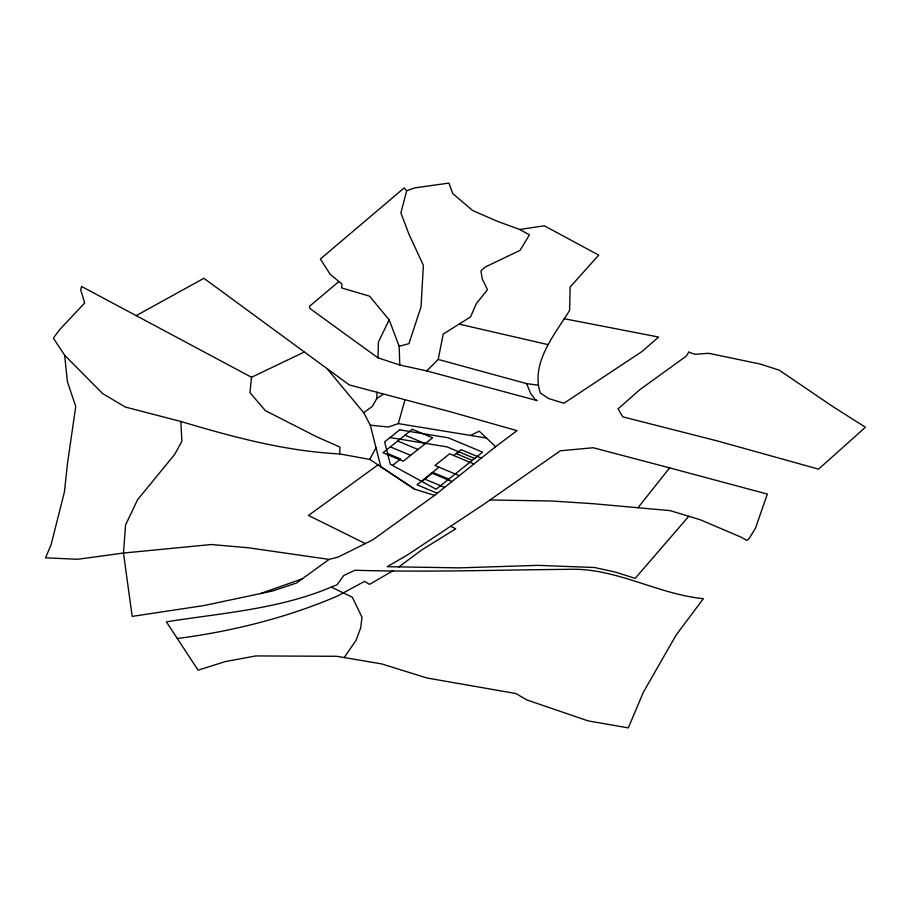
<?xml version="1.0" encoding="UTF-8"?>
<svg xmlns="http://www.w3.org/2000/svg" width="911" height="911" viewBox="0 0 911 911"><rect width="100%" height="100%" fill="white"/><g stroke="black" fill="none" stroke-linecap="round" stroke-linejoin="round"><path stroke-width="1.37" d="M564.171 318.713L658.619 337.047L642.039 351.487L563.909 403.254L548.513 398.506L540.314 392.948C530.487 362.851 554.776 334.417 569.603 310.457L570.161 287.022L598.721 255.114L544.3 225.791L519.725 229.492L497.235 221.259L472.718 210.543L452.778 193.622L448.929 183.1L414.733 187.882L406.682 190.741L400.886 212.935L408.8 233.808L423.399 265.408L421.03 306.825L408.925 343.652L399.189 346.305L399.781 364.992L426.769 370.936L537.171 400.601L535.304 399.576L530.76 393.734L526.66 383.622L438.18 359.435L426.769 370.936M136.172 315.639L203.905 278.288L349.3 384.943L450.877 411.897L517.004 430.664L495.607 446.697L434.615 495.368L414.596 489.15L369.729 459.383L339.723 453.94L339.894 447.028L317.096 437.007L265.329 410.622L249.956 392.63L251.538 377.279L304.365 351.976M399.781 364.992L377.985 357.841L378.429 342.058L389.156 319.829L369.581 296.189L341.671 287.933L341.978 284.073L330.146 274.279L320.353 259.043L404.165 187.928L406.682 190.741M414.596 489.15L380.798 466.728L370.321 425.198L363.705 412.694L372.405 406.352L376.71 398.562L377.052 392.151M438.18 359.435L443.247 334.03L470.531 316.96L476.328 303.625L487.476 289.721L482.181 278.709L480.962 270.874L485.096 267.082L520.056 250.354L529.439 234.844L519.725 229.492M370.321 425.198L388.416 427.02L398.301 423.604L404.86 400.202M376.004 447.722L369.729 459.383M344.21 657.571L355.985 640.456L360.699 627.861L361.986 617.282L352.329 597.195L331.217 587.128C278.857 609.22 221.874 613.012 166.371 621.849L198.074 670.143L225.507 661.545L255.854 655.931L336.671 656.296L381.686 663.903L426.917 677.978L516.002 693.556L526.604 699.853L588.073 720.863L628.294 727.9L643.371 692.223L676.144 635.024L703.372 598.652C657.184 594.177 615.551 567.439 568.612 569.341C497.429 569.899 426.268 572.404 355.074 570.252L343.754 575.479L337.002 584.805L331.217 587.128M638.144 507.541L669.608 467.867L767.358 494.081L755.401 528.414L749.013 538.606L746.861 540.417L740.928 537.091L700.274 519.76L670.132 510.627L593.118 503.703L551.975 501.027L489.993 499.957M688.796 516.286L635.149 578.371L615.312 572.085L594.61 567.519L537.843 565.355L459.326 567.872L387.186 566.688L407.57 554.867L483.604 504.421L560.311 450.797L593.243 447.745L669.608 467.867M338.903 281.533L309.433 306.392L310.002 308.578L377.985 357.841M392.527 465.441L400.635 458.962L387.585 453.507M439.011 467.206L416.999 484.766L437.269 493.238M453.678 455.5L461.023 449.647L481.293 458.119M421.861 481.475L433.078 472.524L448.816 479.095M458.973 451.867L456.559 453.792L472.297 460.362M398.893 566.881L421.804 549.914L455.739 528.824L450.717 526.239M377.985 464.872L308.499 515.455L365.311 543.571M434.615 495.368L372.61 539.938L338.22 557.042L329.099 559.388L296.474 583.04L272.195 591.091L203.916 605.564L132.175 616.394L123.486 553.045L125.559 524.998L137.561 499.775L174.65 454.464L181.915 441.288L180.834 421.474L125.228 407.012L102.613 393.541L64.658 355.267L53.35 338.152L59.477 329.85L84.689 302.976L80.658 289.709L81.569 286.453L251.538 377.279M376.71 398.562L382.95 394.429M393.256 570.616L369.524 584.361L364.525 581.4L337.662 595.942A423.968 244.774 0 0 1 273.812 618.671A423.171 244.319 0 0 1 179.809 638.19L177.281 638.474M470.611 435.435L479.197 431.154L495.607 446.697M302.281 578.827L260.489 593.573M526.66 383.622L537.797 385.148M329.099 559.388L247.86 547.716L211.25 544.527L123.486 553.045L77.663 559.274L45.55 557.828L51.118 544.641L64.442 491.86L67.539 462.959L75.75 406.5L67.38 381.641L64.658 355.267M339.723 453.94C285.416 451.207 232.795 436.961 180.834 421.474M398.301 423.604L486.451 438.032M390.056 437.565L447.039 446.891L474.711 458.449M459.087 324.122L548.092 344.631M405.019 435.162L425.3 443.634M473.959 463.972L449.624 453.803L434.957 465.51L459.281 475.679M397.686 441.015L417.955 449.487M390.341 446.868L410.622 455.341M431.666 473.06L451.947 481.532M424.332 478.913L444.614 487.385M363.705 412.694L326.981 368.568M389.156 319.829L399.189 346.305M688.784 352.147L686.438 355.985L639.841 389.68L617.977 408.937L622.885 416.885L717.116 440.878L818.556 469.142L865.45 427.236L832.62 406.431L779.281 370.185L760.07 364.013L708.724 353.297L694.922 354.288L688.784 352.147M399.724 429.844L384.647 441.881L390.284 464.211L436.084 489.253L482.602 452.152L448.223 437.781L399.724 429.844M412.353 429.309L383.007 452.721L403.277 461.194L432.634 437.781L412.353 429.309"/></g></svg>
